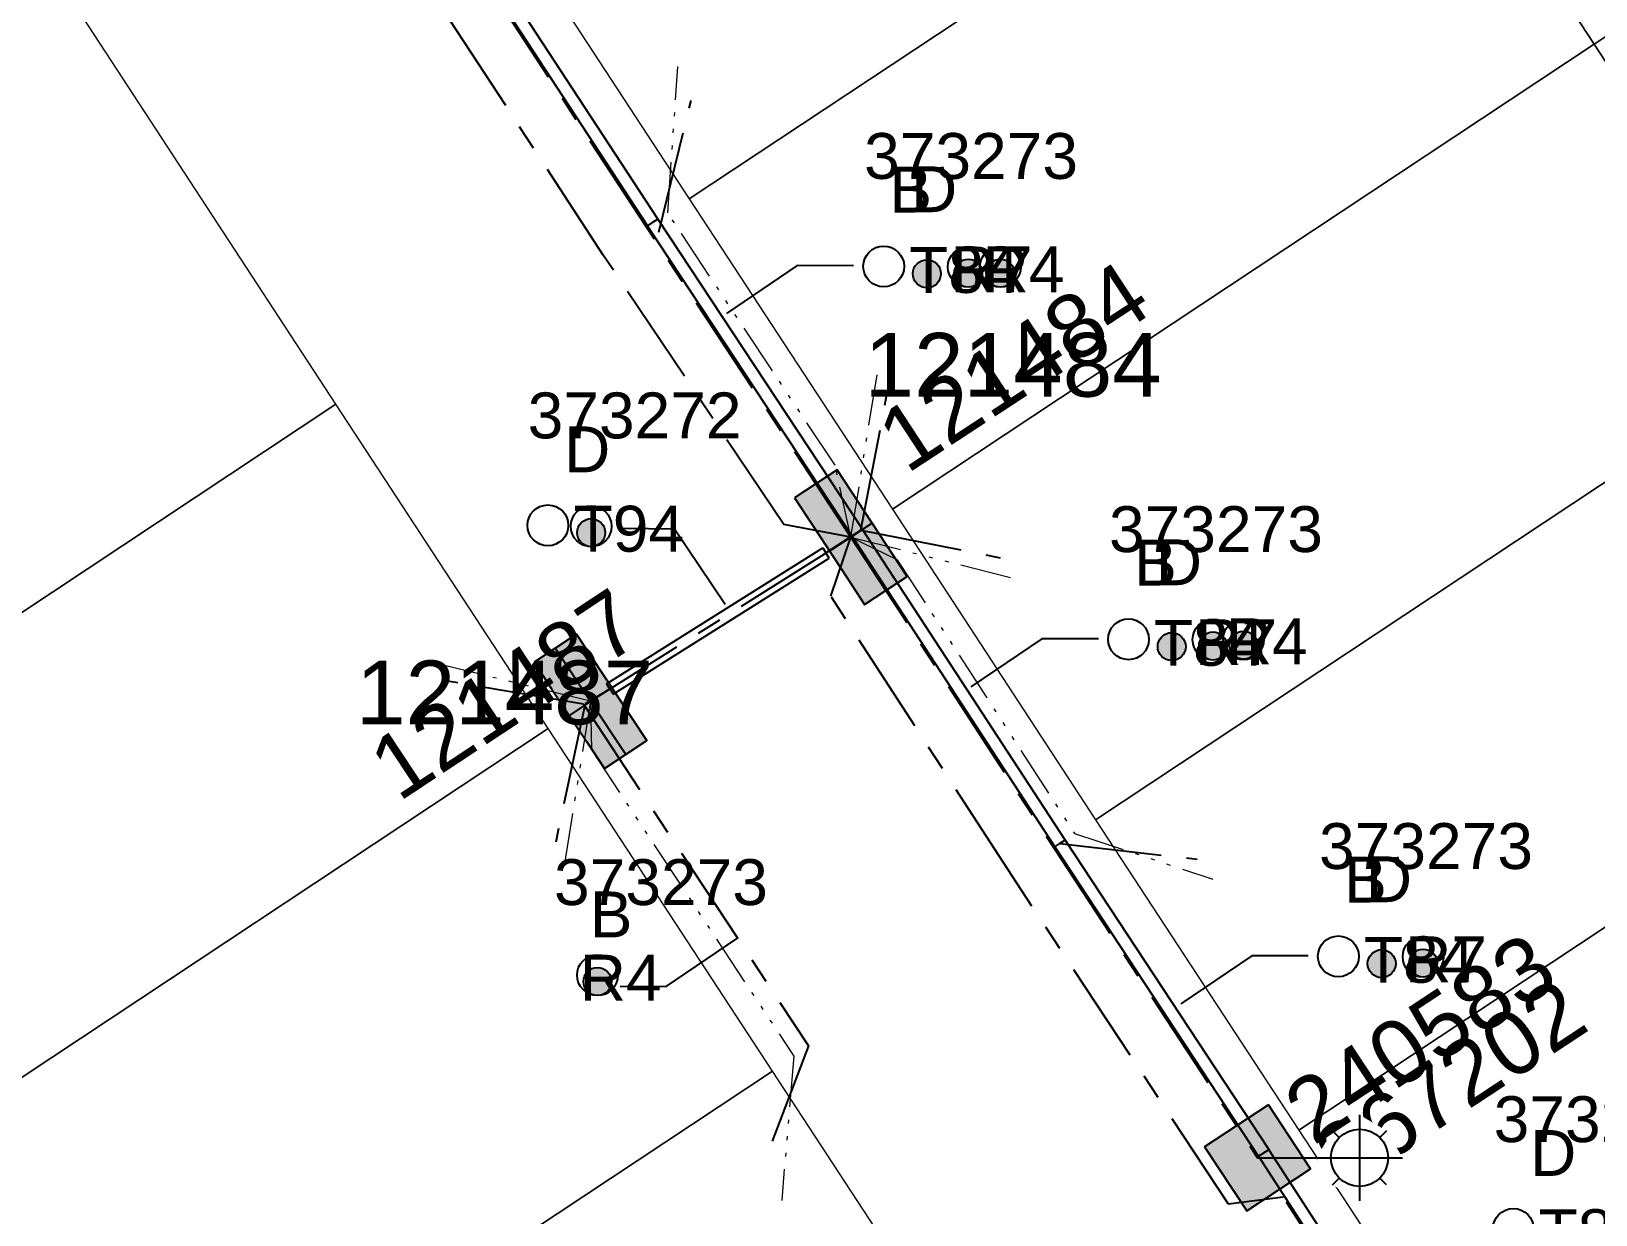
# Model space of a CAD drawing. Header units: metres. Extents: x 302829 to 303440, y 6270651 to 6271380.
# Drawn here: x 303027.2 to 303088.5, y 6270826.1 to 6270872.5 of the extents above; entities that cross this region are included whole.
import ezdxf
from ezdxf.enums import TextEntityAlignment as Align

# ---------------------------------------------------------------- set-up
doc = ezdxf.new("R2010")
doc.units = ezdxf.units.M
doc.linetypes.add('Cable Exist UG', pattern=[7, 4, -1, 1, -1])
doc.linetypes.add('PHANTOM2', pattern=[4.45, 2, -0.5, 0.15, -0.5, 0.15, -0.5, 0.15, -0.5])
doc.layers.get('0').update_dxf_attribs({"color": 6})
for name, color, linetype, lineweight in [('_User Miscellaneous4', 191, 'Continuous', 13), ('_User Miscellaneous5', 151, 'Continuous', 13), ('_User_LV_Exist', 5, 'Continuous', 25), ('_User_SL_Exist', 4, 'Continuous', 25), ('Cadastre Land Parcels_SP_EXT', 96, 'Continuous', 15), ('Mains_LV_SL_EXT', 135, 'Continuous', 25)]:
    doc.layers.add(name, color=color, linetype=linetype, lineweight=lineweight)
for name, color, linetype in [('Duct_SP_EXT', 40, 'Continuous'), ('Equip_SP_SL_EXT', 7, 'Continuous'), ('SupportsUG_SP_LV_EXT', 7, 'Continuous'), ('SupportsUG_SP_LV_SL_EXT', 7, 'Continuous'), ('Trench_SP_EXT', 7, 'Continuous')]:
    doc.layers.add(name, color=color, linetype=linetype)
doc.styles.add('COLUMN_LABEL', font='arial.ttf', dxfattribs={"height": 2})
doc.styles.add('iecARIAL', font='arial.ttf', dxfattribs={"height": 2})
doc.styles.add('POLE_LABEL', font='arial.ttf', dxfattribs={"height": 2})
doc.styles.add('SL_LABEL', font='arial.ttf', dxfattribs={"height": 2})
doc.styles.get("Standard").update_dxf_attribs({"font": 'arial.ttf'})

# ---------------------------------------------------------------- blocks, each defined once
blk = doc.blocks.new('COLUMN_EXT')
blk.add_hatch(color=256).paths.add_polyline_path([(1.5, -1.5), (1.5, 1.5), (-1.5, 1.5), (-1.5, -1.5)])
blk.add_lwpolyline([(1.5, 1.5), (-1.5, 1.5), (-1.5, -1.5), (1.5, -1.5)], close=True)
at = {"flags": 9}
for tag, p in [('SUBURB', (-1.813, 1.8)), ('NOTES', (-1.813, 2)), ('STREETNAME', (-1.813, 1.6)), ('LOCATION', (-1.813, 1.4)), ('LEGEND', (-1.813, 1.2)), ('OWNED_BY', (-1.813, 0.6)), ('USAGE', (-1.813, 1)), ('STATE', (-1.813, 0.8)), ('COLUMN_TYPE', (-1.813, 0.4))]:
    blk.add_attdef(tag, text='', height=0.2, rotation=180, dxfattribs=at).set_placement(p, align=Align.MIDDLE_LEFT)
at = {"flags": 1}
blk.add_attdef('Z', (-1.813, 2.351), '', height=0.2, rotation=180, dxfattribs=at)
at = {"flags": 9}
for tag, style, p in [('STRUCTURE_PLANT_NUMBER', 'POLE_LABEL', (-1.813, -0.031)), ('STREET_CODE', 'COLUMN_LABEL', (-1.813, 0.2))]:
    blk.add_attdef(tag, text='', height=0.2, rotation=180, dxfattribs=dict(at, style=style)).set_placement(p, align=Align.MIDDLE_LEFT)
at = {"style": 'COLUMN_LABEL', "width": 0.9, "flags": 8}
blk.add_attdef('ASSET_NUM', text='', height=2, rotation=270, dxfattribs=at).set_placement((2, -4), align=Align.MIDDLE_LEFT)
blk = doc.blocks.new('PILLAR_EXT')
blk.add_hatch(color=256).paths.add_polyline_path([(-2.5, 1), (-2.5, -1), (2.5, -1), (2.5, 1)])
for p, q in [((0, 1), (0, -1)), ((-2.5, 0), (2.5, 0))]:
    blk.add_line(p, q)
at = {"ltscale": 10}
blk.add_line((2.5, 0), (-2.5, 0), dxfattribs=at)
blk.add_lwpolyline([(-2.5, -1), (-1.25, -1), (1.25, -1), (2.5, -1), (2.5, 1), (-2.5, 1)], close=True)
at = {"width": 0.9, "flags": 8}
blk.add_attdef('ASSET_NUM', text='', height=2, rotation=90, dxfattribs=at).set_placement((-2, 4), align=Align.MIDDLE_LEFT)
for tag, p, flags in [('OWNED_BY', (0, -0.2), 9), ('STATE', (0, -0.4), 9), ('SUPPORT_TYPE', (0, -0.6), 9), ('USAGE', (0, -0.8), 9), ('LEGEND', (0, -1), 9), ('LOCATION', (0, -1.2), 9), ('NOTES', (0, -1.4), 9), ('STREETNAME', (0, -1.8), 9), ('SUBURB', (0, -2), 1), ('PARENT', (0, -1.6), 9)]:
    blk.add_attdef(tag, p, '', height=0.2, dxfattribs=dict(flags=flags))
blk = doc.blocks.new('DUCT_EXT')
blk.add_circle((0, 0.8), 0.8)
at = {"flags": 1}
blk.add_attdef('Z', (0, 0), '', height=0.2, dxfattribs=at)
at = {"flags": 9}
for tag, p in [('DUCT_CODE', (0, 0)), ('XSECT_TYPE', (0, -0.2)), ('STATE', (0, -0.6)), ('FB_REFERENCE', (0, -0.4)), ('NOTES', (0, -0.8))]:
    blk.add_attdef(tag, text='', height=0.2, dxfattribs=at).set_placement(p, align=Align.MIDDLE_LEFT)
blk = doc.blocks.new('SL_LANTERN_EXT')
at = {"flags": 9}
for tag, p in [('LRATECODE', (-7.4, 0)), ('LOUTREACHVOCAB', (-7.2, 0)), ('LOUTREACH', (-7, 0)), ('LANTNUMBER', (-6.6, 0)), ('LNEW', (-6.4, 0)), ('LMASTVOCAB', (-6.2, 0)), ('LMAST', (-6, 0)), ('LLAMPVOCAB', (-5.8, 0)), ('LLAMP', (-5.6, 0)), ('LEXIST', (-5.4, 0)), ('LCHARGE3PERCENT', (-5.2, 0)), ('LCHARGE3', (-5, 0)), ('LCHARGE2PERCENT', (-4.8, 0)), ('LCHARGE2', (-4.6, 0)), ('LCHARGE1PERCENT', (-4.4, 0)), ('LCHARGE1', (-4.2, 0)), ('LCATEGORY', (-4, 0)), ('LBRACKETVOCAB', (-3.8, 0)), ('LBRACKET', (-3.6, 0)), ('LKINGHEIGHT', (-3.4, 0)), ('CREPLACE', (-3.2, 0)), ('CREMOVE', (-3, 0)), ('CNUMBER', (-2.8, 0)), ('CNEW', (-2.6, 0)), ('CEXIST', (-2.4, 0)), ('USAGE', (-2.2, 0)), ('STATE', (-2, 0)), ('OWNED_BY', (-1.8, 0)), ('ORIENTATION', (-1.6, 0)), ('OPERATING_VOLTAGE', (-1.4, 0)), ('NO_PHASES', (-1.2, 0)), ('LANTERN_TYPE', (-1, 0)), ('LANTERN_PURPOSE', (-0.8, 0)), ('CONTROL_TYPE', (-0.6, 0)), ('CONSTRUCTED_VOLTAGE', (-0.4, 0))]:
    blk.add_attdef(tag, text='', height=0.001, rotation=270, dxfattribs=at).set_placement(p, align=Align.MIDDLE_LEFT)
at = {"style": 'SL_LABEL', "flags": 9}
blk.add_attdef('STREET_CODE', text='', height=0.001, rotation=270, dxfattribs=at).set_placement((0.001, 0), align=Align.MIDDLE_LEFT)
at = {"flags": 1}
blk.add_attdef('Z', (0, 0), '', height=0.001, rotation=270, dxfattribs=at)
at = {"width": 0.9}
blk.add_attdef('LNUMBER', text='', height=1, dxfattribs=at).set_placement((7, -1), align=Align.MIDDLE_LEFT)
at = {"flags": 9}
for tag, p in [('LREMOVE', (0, -7.6)), ('LREPLACE', (0, -7.8)), ('LTYPE', (0, -8)), ('LTYPEVOCAB', (0, -8.2)), ('LEGEND', (0, -8.4)), ('SUBURB', (0, -8.6)), ('STREETNAME', (0, -8.8)), ('LOCATION', (0, -9)), ('NOTES', (0, -9.2)), ('MAINTAINED_BY', (0, -9.863))]:
    blk.add_attdef(tag, text='', height=0.001, dxfattribs=at).set_placement(p, align=Align.MIDDLE_LEFT)
blk.add_attdef('OPERATED_BY', (0, -9.607), '', height=0.001, dxfattribs=at)
blk.add_wipeout([(5.688, 0), (5.061, -1.061), (4, -1.688), (2.939, -1.061), (2.313, 0), (2.939, 1.061), (4, 1.687), (5.061, 1.061)])
for p, q in [((4, 1.687), (4, 0)), ((2.939, 1.061), (3.205, 0.795)), ((5.061, 1.061), (4.795, 0.795)), ((0, 0), (4, 0)), ((4, 0), (5.688, 0)), ((4, 0), (4, -1.688)), ((2.939, -1.061), (3.205, -0.795)), ((5.061, -1.061), (4.795, -0.795))]:
    blk.add_line(p, q)
blk.add_circle((4, 0), 1.125)
blk = doc.blocks.new('CABLE_LARGE_EXT')
h = blk.add_hatch(color=256)
edge = h.paths.add_edge_path()
edge.add_arc((0, 0.55), 0.55, 0, 360)
blk.add_circle((0, 0.55), 0.55)
at = {"flags": 1}
blk.add_attdef('Z', (0, 0), '', height=0.2, dxfattribs=at)
at = {"flags": 9}
for tag, p in [('COND_CODE', (0, 0)), ('XSECT_SIZE', (0, -0.6)), ('STATE', (0, -0.4)), ('FB_REFERENCE', (0, -0.2)), ('NOTES', (0, -0.8))]:
    blk.add_attdef(tag, text='', height=0.2, dxfattribs=at).set_placement(p, align=Align.MIDDLE_LEFT)

msp = doc.modelspace()

# ---------------------------------------------------------------- linework, layer by layer
at = {"layer": '_User Miscellaneous4'}
for p, q in [((303043.582, 6270876.724), (303051.335, 6270864.857)), ((303043.984, 6270876.986), (303051.737, 6270865.12)), ((303051.335, 6270864.857), (303051.536, 6270864.988)), ((303051.336, 6270864.856), (303051.536, 6270864.988)), ((303051.737, 6270865.12), (303051.536, 6270864.988)), ((303051.736, 6270865.12), (303051.536, 6270864.988)), ((303051.736, 6270865.12), (303059.754, 6270852.974)), ((303051.336, 6270864.856), (303059.353, 6270852.71)), ((303059.352, 6270852.711), (303059.554, 6270852.842)), ((303059.352, 6270852.711), (303067.309, 6270840.51)), ((303059.353, 6270852.71), (303059.554, 6270852.842)), ((303059.754, 6270852.974), (303059.554, 6270852.842)), ((303059.755, 6270852.973), (303059.554, 6270852.842)), ((303059.755, 6270852.973), (303067.711, 6270840.772)), ((303049.729, 6270846.897), (303058.206, 6270852.24)), ((303058.206, 6270852.24), (303058.334, 6270852.037)), ((303058.462, 6270851.834), (303058.334, 6270852.037)), ((303049.985, 6270846.491), (303058.462, 6270851.834)), ((303049.729, 6270846.897), (303049.857, 6270846.694)), ((303049.985, 6270846.491), (303049.857, 6270846.694)), ((303067.309, 6270840.51), (303067.51, 6270840.641)), ((303067.309, 6270840.509), (303067.51, 6270840.641)), ((303067.71, 6270840.773), (303067.51, 6270840.641)), ((303067.711, 6270840.772), (303067.51, 6270840.641))]:
    msp.add_line(p, q, dxfattribs=at)
at = {"layer": '_User Miscellaneous5', "linetype": 'PHANTOM2'}
for points in [[(303059.314, 6270852.655), (303058.691, 6270855.474), (303058.691, 6270855.474), (303052.129, 6270865.369), (303052.528, 6270871.109)], [(303059.314, 6270852.655), (303060.397, 6270859.401)], [(303059.314, 6270852.655), (303065.842, 6270851.009)], [(303059.314, 6270852.655), (303061.133, 6270851.759), (303061.133, 6270851.759), (303068.086, 6270841.033), (303073.512, 6270839.243)], [(303049.1, 6270846.216), (303042.478, 6270847.839)], [(303049.1, 6270846.216), (303048.025, 6270839.503)], [(303049.1, 6270846.216), (303049.135, 6270844.309), (303049.135, 6270844.309), (303057.07, 6270832.299), (303056.6, 6270826.64)]]:
    msp.add_lwpolyline(points, dxfattribs=at)
at = {"layer": '_User_LV_Exist', "linetype": 'Cable Exist UG'}
for points in [[(303059.314, 6270852.655), (303056.68, 6270853.154), (303056.68, 6270853.154), (303049.601, 6270863.717), (303041.874, 6270875.549), (303041.333, 6270876.347), (303042.46, 6270878.261), (303036.186, 6270887.742), (303038.048, 6270896.537), (303056.597, 6270908.8)], [(303049.1, 6270846.216), (303059.314, 6270852.655)]]:
    msp.add_lwpolyline(points, dxfattribs=at)
at = {"layer": 'Cadastre Land Parcels_SP_EXT', "linetype": 'Continuous'}
for points in [[(303115.978, 6270890.219), (303108.008, 6270902.395), (303085.91, 6270887.752), (303080.489, 6270884.16), (303088.459, 6270871.984), (303115.978, 6270890.219)], [(303123.947, 6270878.042), (303115.978, 6270890.219), (303088.459, 6270871.984), (303096.428, 6270859.808), (303123.947, 6270878.042)], [(303075.07, 6270880.568), (303069.971, 6270887.226), (303045.187, 6270877.819), (303052.972, 6270865.925), (303075.07, 6270880.568)], [(303088.459, 6270871.984), (303080.489, 6270884.16), (303075.07, 6270880.568), (303052.972, 6270865.925), (303060.941, 6270853.749), (303088.459, 6270871.984)], [(303039.115, 6270857.872), (303025.002, 6270879.437), (303018.082, 6270880.873), (303008.322, 6270874.406), (303025.185, 6270848.641), (303039.115, 6270857.872)], [(303096.428, 6270859.808), (303088.459, 6270871.984), (303060.941, 6270853.749), (303068.911, 6270841.573), (303096.428, 6270859.808)], [(303104.398, 6270847.631), (303096.428, 6270859.808), (303068.911, 6270841.573), (303076.879, 6270829.396), (303104.398, 6270847.631)], [(303047.443, 6270845.149), (303039.115, 6270857.872), (303025.185, 6270848.641), (303011.602, 6270839.642), (303019.931, 6270826.921), (303047.443, 6270845.149)], [(303111.542, 6270836.715), (303104.398, 6270847.631), (303076.879, 6270829.396), (303084.025, 6270818.48), (303111.542, 6270836.715)], [(303056.237, 6270831.713), (303047.443, 6270845.149), (303019.931, 6270826.921), (303028.727, 6270813.486), (303056.237, 6270831.713)], [(303064.564, 6270818.991), (303056.237, 6270831.713), (303028.727, 6270813.486), (303037.055, 6270800.766), (303064.564, 6270818.991)]]:
    msp.add_lwpolyline(points, close=True, dxfattribs=at)
at = {"layer": 'Duct_SP_EXT'}
for p, q in [((303043.582, 6270876.724), (303051.335, 6270864.857)), ((303043.984, 6270876.986), (303051.737, 6270865.12)), ((303051.335, 6270864.857), (303051.536, 6270864.988)), ((303051.336, 6270864.856), (303051.536, 6270864.988)), ((303051.737, 6270865.12), (303051.536, 6270864.988)), ((303051.736, 6270865.12), (303051.536, 6270864.988)), ((303051.736, 6270865.12), (303059.754, 6270852.974)), ((303051.336, 6270864.856), (303059.353, 6270852.71)), ((303059.352, 6270852.711), (303059.554, 6270852.842)), ((303059.352, 6270852.711), (303067.309, 6270840.51)), ((303059.353, 6270852.71), (303059.554, 6270852.842)), ((303059.754, 6270852.974), (303059.554, 6270852.842)), ((303059.755, 6270852.973), (303059.554, 6270852.842)), ((303059.755, 6270852.973), (303067.711, 6270840.772)), ((303049.729, 6270846.897), (303058.206, 6270852.24)), ((303058.206, 6270852.24), (303058.334, 6270852.037)), ((303058.462, 6270851.834), (303058.334, 6270852.037)), ((303049.985, 6270846.491), (303058.462, 6270851.834)), ((303049.729, 6270846.897), (303049.857, 6270846.694)), ((303049.985, 6270846.491), (303049.857, 6270846.694)), ((303067.309, 6270840.51), (303067.51, 6270840.641)), ((303067.309, 6270840.509), (303067.51, 6270840.641)), ((303067.71, 6270840.773), (303067.51, 6270840.641)), ((303067.711, 6270840.772), (303067.51, 6270840.641))]:
    msp.add_line(p, q, dxfattribs=at)
for points in [[(303059.417, 6270863.294), (303057.211, 6270863.304), (303054.436, 6270861.426)], [(303050.355, 6270853.001), (303052.394, 6270852.986), (303054.388, 6270850.028)], [(303069.019, 6270848.666), (303066.807, 6270848.668), (303064.021, 6270846.784)], [(303050.26, 6270835.045), (303052.067, 6270835.032), (303054.867, 6270836.929)], [(303077.251, 6270836.232), (303075.039, 6270836.237), (303072.252, 6270834.354)]]:
    msp.add_lwpolyline(points, dxfattribs=at)
at = {"layer": 'Mains_LV_SL_EXT', "linetype": 'Cable Exist UG'}
msp.add_lwpolyline([(303059.314, 6270852.655), (303051.278, 6270864.835), (303051.278, 6270864.835), (303043.522, 6270876.71)], dxfattribs=at)
at = {"layer": 'Trench_SP_EXT', "linetype": 'Cable Exist UG'}
for points in [[(303051.78, 6270864.619), (303053.042, 6270869.782)], [(303059.703, 6270852.925), (303060.752, 6270858.397)], [(303058.334, 6270852.037), (303059.703, 6270852.925)], [(303059.703, 6270852.925), (303065.172, 6270851.846)], [(303048.824, 6270846.1), (303043.317, 6270847.035)], [(303049.857, 6270846.694), (303048.889, 6270846.113)], [(303048.889, 6270846.113), (303047.736, 6270840.697)], [(303048.824, 6270846.1), (303057.65, 6270832.705), (303055.914, 6270828.136)], [(303067.51, 6270840.641), (303072.893, 6270840.025)]]:
    msp.add_lwpolyline(points, dxfattribs=at)

# ---------------------------------------------------------------- block references
at = {"layer": '_User_LV_Exist'}
ref = msp.add_blockref('PILLAR_EXT', (303059.314, 6270852.655), dxfattribs=dict(at, rotation=303.2767461957322))
ref.add_attrib('ASSET_NUM', '121484', dxfattribs={"layer": '0', "height": 2.5, "style": 'iecARIAL'}).set_placement((303059.85, 6270859.413), align=Align.MIDDLE_LEFT)
ref = msp.add_blockref('PILLAR_EXT', (303049.1, 6270846.216), dxfattribs=dict(at, rotation=303.4952116694583))
ref.add_attrib('ASSET_NUM', '121487', dxfattribs={"layer": '0', "height": 2.5, "style": 'iecARIAL'}).set_placement((303051.558, 6270846.564), align=Align.MIDDLE_RIGHT)
at = {"layer": 'Duct_SP_EXT'}
for name, p in [('DUCT_EXT', (303060.6, 6270862.471)), ('DUCT_EXT', (303063.917, 6270862.454)), ('DUCT_EXT', (303065.174, 6270862.459)), ('CABLE_LARGE_EXT', (303062.294, 6270862.433)), ('CABLE_LARGE_EXT', (303063.917, 6270862.454)), ('CABLE_LARGE_EXT', (303065.174, 6270862.459)), ('DUCT_EXT', (303047.43, 6270852.315)), ('DUCT_EXT', (303049.126, 6270852.279)), ('CABLE_LARGE_EXT', (303049.126, 6270852.279)), ('DUCT_EXT', (303070.201, 6270847.848)), ('DUCT_EXT', (303073.515, 6270847.835)), ('DUCT_EXT', (303074.709, 6270847.841)), ('CABLE_LARGE_EXT', (303074.709, 6270847.869)), ('CABLE_LARGE_EXT', (303071.894, 6270847.812)), ('CABLE_LARGE_EXT', (303073.515, 6270847.835)), ('DUCT_EXT', (303078.43, 6270835.412)), ('DUCT_EXT', (303081.753, 6270835.4)), ('DUCT_EXT', (303049.372, 6270834.674)), ('CABLE_LARGE_EXT', (303049.372, 6270834.674)), ('DUCT_EXT', (303085.291, 6270824.723))]:
    msp.add_blockref(name, p, dxfattribs=at)
at = {"layer": 'SupportsUG_SP_LV_EXT'}
ref = msp.add_blockref('PILLAR_EXT', (303059.314, 6270852.655), dxfattribs=dict(at, rotation=303.2767461957322))
ref.add_attrib('ASSET_NUM', '121484', dxfattribs={"layer": '0', "height": 2.5, "rotation": 33.27675, "style": 'iecARIAL'}).set_placement((303060.814, 6270856.155), align=Align.MIDDLE_LEFT)
ref = msp.add_blockref('PILLAR_EXT', (303049.1, 6270846.216), dxfattribs=dict(at, rotation=303.4952116694583))
ref.add_attrib('ASSET_NUM', '121487', dxfattribs={"layer": '0', "height": 2.5, "rotation": 33.49521, "style": 'iecARIAL'}).set_placement((303050.6, 6270849.716), align=Align.MIDDLE_RIGHT)
at = {"layer": 'SupportsUG_SP_LV_SL_EXT'}
ref = msp.add_blockref('COLUMN_EXT', (303075.261, 6270828.312), dxfattribs=dict(at, rotation=33.40589374275916))
ref.add_attrib('ASSET_NUM', '867202', dxfattribs={"layer": '0', "height": 2.5, "rotation": 33.44564, "style": 'COLUMN_LABEL'}).set_placement((303077.264, 6270829.053), align=Align.TOP_LEFT)

# ---------------------------------------------------------------- texts
at = {"layer": 'Duct_SP_EXT'}
for s, p in [('373273', (303059.83, 6270866.703)), ('B', (303060.819, 6270865.38)), ('D', (303061.667, 6270865.399)), ('T84', (303061.595, 6270862.232)), ('R7', (303063.217, 6270862.253)), ('R4', (303064.472, 6270862.256)), ('373272', (303046.635, 6270856.528)), ('D', (303048.06, 6270855.198)), ('T94', (303048.438, 6270852.084)), ('373273', (303069.434, 6270852.069)), ('B', (303070.419, 6270850.751)), ('D', (303071.267, 6270850.77)), ('T84', (303071.193, 6270847.611)), ('R7', (303072.816, 6270847.635)), ('R4', (303074.013, 6270847.668)), ('373273', (303077.672, 6270839.639)), ('373273', (303047.669, 6270838.225)), ('B', (303078.656, 6270838.319)), ('D', (303079.503, 6270838.338)), ('B', (303049.068, 6270836.958)), ('R4', (303048.677, 6270834.476)), ('373273', (303084.521, 6270828.929)), ('D', (303085.945, 6270827.603))]:
    msp.add_text(s, height=1.8, dxfattribs=at).set_placement(p)

# ---------------------------------------------------------------- next in the draw order: block references
at = {"layer": 'Equip_SP_SL_EXT'}
ref = msp.add_blockref('SL_LANTERN_EXT', (303075.261, 6270828.312), dxfattribs=at)
ref.add_attrib('ASSET_NUM', '240583', dxfattribs={"layer": '0', "height": 2.5, "rotation": 33.34784, "style": 'iecARIAL'}).set_placement((303076.761, 6270829.812), align=Align.MIDDLE_LEFT)

# ---------------------------------------------------------------- next in the draw order: linework, layer by layer
at = {"layer": '_User Miscellaneous4'}
for p, q in [((303067.309, 6270840.509), (303075.303, 6270828.37)), ((303067.71, 6270840.773), (303075.704, 6270828.634)), ((303075.302, 6270828.372), (303075.504, 6270828.502)), ((303075.302, 6270828.372), (303082.433, 6270817.351)), ((303075.303, 6270828.37), (303075.504, 6270828.502)), ((303075.704, 6270828.634), (303075.504, 6270828.502)), ((303075.705, 6270828.632), (303075.504, 6270828.502)), ((303075.705, 6270828.632), (303082.836, 6270817.611))]:
    msp.add_line(p, q, dxfattribs=at)
at = {"layer": 'Duct_SP_EXT'}
for p, q in [((303067.309, 6270840.509), (303075.303, 6270828.37)), ((303067.71, 6270840.773), (303075.704, 6270828.634)), ((303075.302, 6270828.372), (303075.504, 6270828.502)), ((303075.302, 6270828.372), (303082.433, 6270817.351)), ((303075.303, 6270828.37), (303075.504, 6270828.502)), ((303075.704, 6270828.634), (303075.504, 6270828.502)), ((303075.705, 6270828.632), (303075.504, 6270828.502)), ((303075.705, 6270828.632), (303082.836, 6270817.611))]:
    msp.add_line(p, q, dxfattribs=at)
at = {"layer": 'Mains_LV_SL_EXT', "linetype": 'Cable Exist UG'}
msp.add_lwpolyline([(303059.314, 6270852.655), (303067.271, 6270840.464), (303067.271, 6270840.464), (303075.261, 6270828.312)], dxfattribs=at)

# ---------------------------------------------------------------- next in the draw order: block references
at = {"layer": '_User_SL_Exist'}
ref = msp.add_blockref('COLUMN_EXT', (303075.261, 6270828.312), dxfattribs=dict(at, rotation=33.40589374275916))
ref.add_attrib('ASSET_NUM', '867202', dxfattribs={"layer": '0', "height": 2.5, "rotation": 33.34784, "style": 'COLUMN_LABEL'}).set_placement((303077.261, 6270829.062), align=Align.TOP_LEFT)
at = {"layer": 'Duct_SP_EXT'}
for p in [(303080.129, 6270835.377), (303081.753, 6270835.4)]:
    msp.add_blockref('CABLE_LARGE_EXT', p, dxfattribs=at)

# ---------------------------------------------------------------- next in the draw order: texts
for s, p in [('T84', (303079.429, 6270835.177)), ('R7', (303081.046, 6270835.199)), ('T84', (303086.283, 6270824.498))]:
    msp.add_text(s, height=1.8, dxfattribs=at).set_placement(p)

# ---------------------------------------------------------------- next in the draw order: block references
at = {"layer": '_User_SL_Exist'}
ref = msp.add_blockref('SL_LANTERN_EXT', (303075.261, 6270828.312), dxfattribs=at)
ref.add_attrib('ASSET_NUM', '240583', dxfattribs={"layer": '0', "height": 2.5, "rotation": 33.34784, "style": 'iecARIAL'}).set_placement((303076.761, 6270829.812), align=Align.MIDDLE_LEFT)

# ---------------------------------------------------------------- next in the draw order: linework, layer by layer
at = {"layer": '_User_LV_Exist', "linetype": 'Cable Exist UG'}
msp.add_lwpolyline([(303089.33, 6270806.605), (303082.373, 6270817.33), (303082.373, 6270817.33), (303076.269, 6270826.774), (303074.118, 6270826.5), (303074.118, 6270826.5), (303065.621, 6270839.384), (303058.524, 6270850.341), (303059.314, 6270852.655)], dxfattribs=at)

doc.saveas('drawing.dxf')
